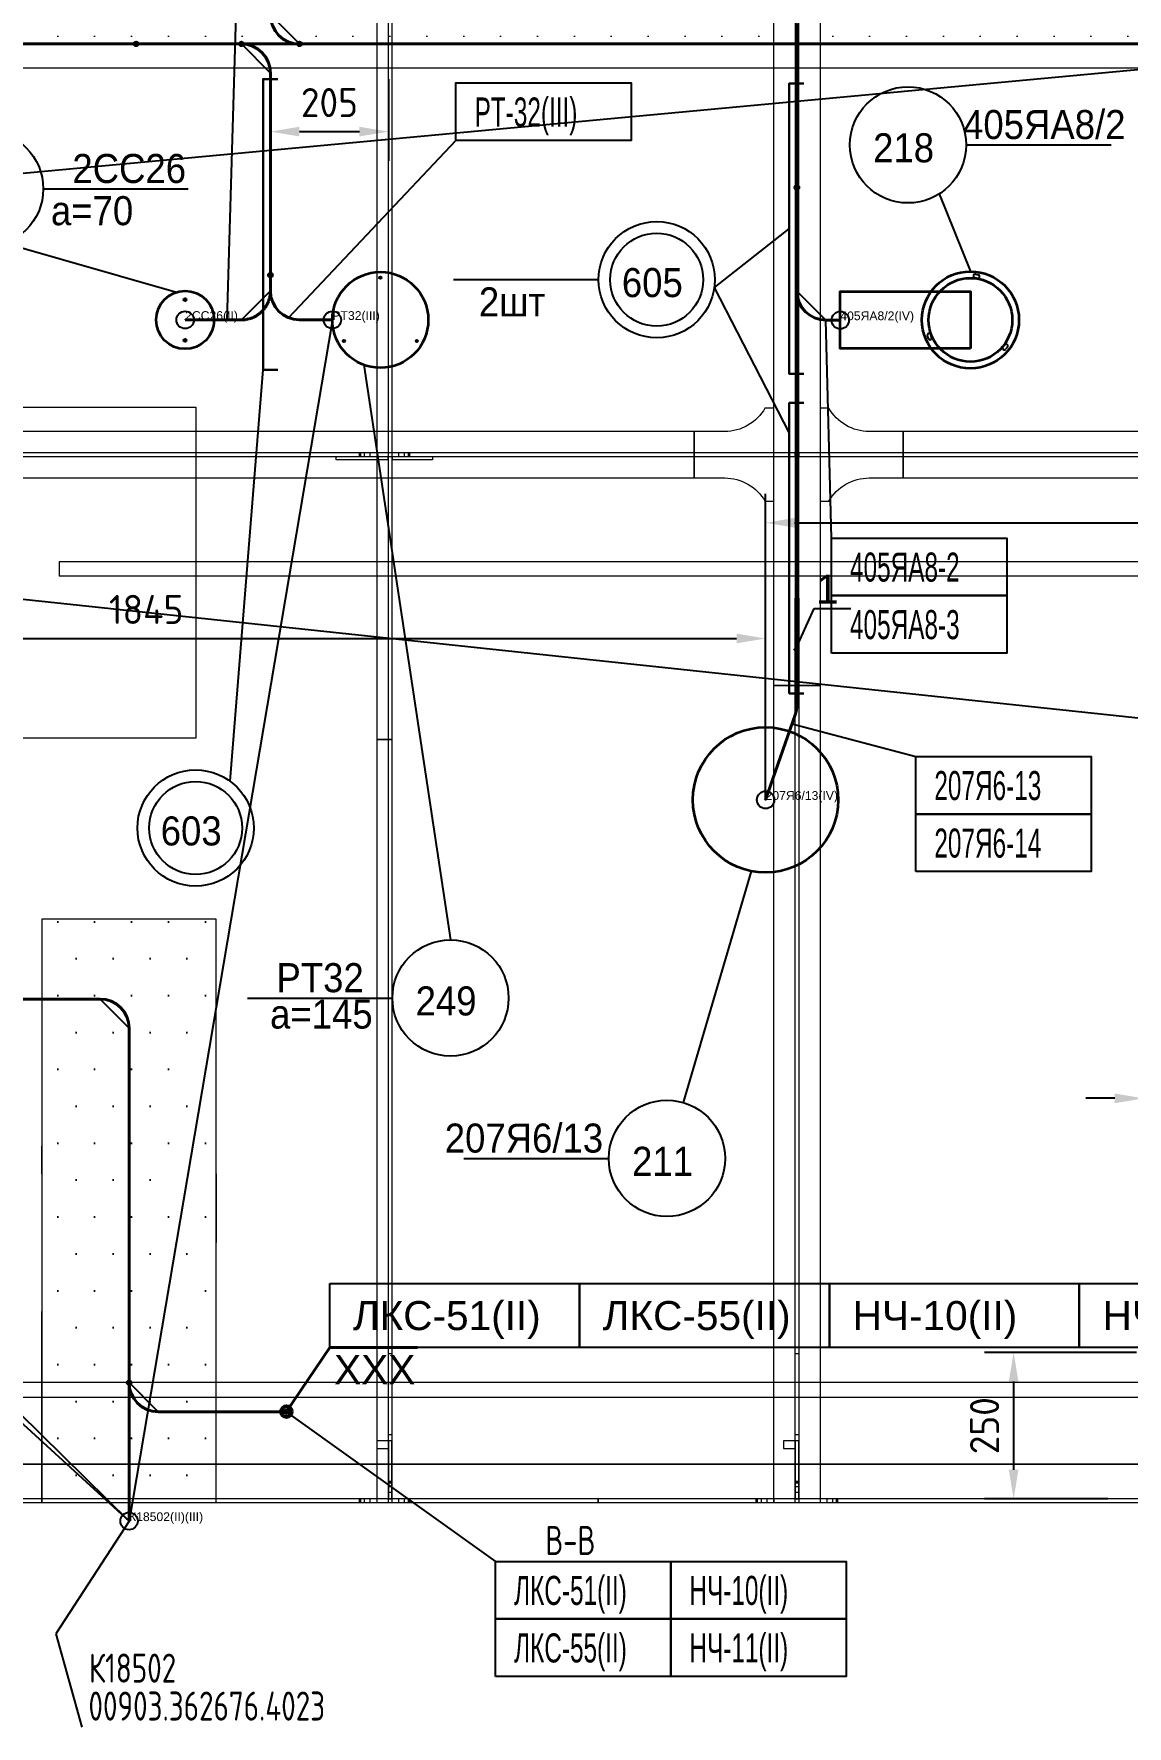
# Model space of a CAD drawing. Header units: millimetres. Extents: x -35117 to 70520, y -28859 to 27816.
# Drawn here: x -1692 to 189, y -14592 to -11680 of the extents above; entities that cross this region are included whole.
import ezdxf

# ---------------------------------------------------------------- set-up
doc = ezdxf.new("R2010")
doc.units = ezdxf.units.MM
doc.linetypes.add('HIDDEN1', pattern=[1, 0.5, -0.5])
for name, color, linetype in [('-1114', 7, 'Continuous'), ('-1513', 7, 'Continuous'), ('-1602', 7, 'Continuous'), ('1', 7, 'Continuous'), ('CABLE', 6, 'Continuous'), ('DIMENSION', 1, 'Continuous'), ('EQUIPMENT', 7, 'Continuous'), ('FORM', 7, 'Continuous'), ('Kabeli', 7, 'Continuous'), ('KabeliError', 7, 'Continuous'), ('Выноски', 7, 'Continuous'), ('ВыноскиНаПолеЧертежа', 7, 'Continuous'), ('Насыщение', 7, 'Continuous'), ('ПозицииОборудования', 7, 'Continuous'), ('ТРАССЫскрытые', 7, 'Continuous'), ('ЭСН', 255, 'Continuous')]:
    doc.layers.add(name, color=color, linetype=linetype)
for name, color, linetype, lineweight in [('Hull', 1, 'Continuous', 40), ('Other', 3, 'Continuous', 60), ('ТРАССЫ', 7, 'Continuous', 40)]:
    doc.layers.add(name, color=color, linetype=linetype, lineweight=lineweight)
doc.styles.add('SIMPLEX', font='simplex.shx', dxfattribs={"width": 0.9, "height": 50})
doc.styles.get("Standard").update_dxf_attribs({"font": 'arial.ttf'})
doc.styles.add('Standard1', font='simplex.shx', dxfattribs={"height": 2.5})
doc.dimstyles.new('М_20 -1', dxfattribs={"dimscale": 0, "dimtxt": 50, "dimasz": 50, "dimexe": 50, "dimexo": 0, "dimgap": 25, "dimtad": 1, "dimdec": 0, "dimrnd": 5, "dimdsep": 46, "dimtxsty": 'SIMPLEX', "dimcen": 50, "dimclrd": 1, "dimclre": 1, "dimclrt": 3, "dimadec": 0, "dimazin": 0, "dimtfac": 1, "dimtdec": 0, "dimtmove": 0, "dimatfit": 3, "dimfxl": 1, "dimtolj": 1, "dimtzin": 0, "dimarcsym": 0})

# ---------------------------------------------------------------- blocks, each defined once
blk = doc.blocks.new('*U130')
blk.add_circle((0, 0), 2)
blk = doc.blocks.new('*U131')
at = {"layer": 'EQUIPMENT', "color": 0, "linetype": 'ByBlock', "lineweight": -2}
blk.add_blockref('*U130', (-15933.6, 2146.1), dxfattribs=at)
for p, rotation in [((-15996.4, 2037.3), 120), ((-15870.8, 2037.3), 240)]:
    blk.add_blockref('*U130', p, dxfattribs=dict(at, rotation=rotation))
blk = doc.blocks.new('ГГ1_100')
at = {"layer": 'EQUIPMENT', "color": 2, "linetype": 'Continuous', "lineweight": 35}
blk.add_circle((0, 0), 82.5, dxfattribs=at)
blk.add_blockref('*U131', (15933.6, -2073.6), dxfattribs=at)
blk = doc.blocks.new('*U69')
at = {"layer": 'ЭСН', "lineweight": 30}
blk.add_lwpolyline([(500, -25), (500, 0), (0, 0), (0, -25)], dxfattribs=at)
blk = doc.blocks.new('*D70')
at = {"layer": 'Defpoints', "color": 0, "linetype": 'Continuous'}
for p in [(-1285, -11757.9), (-1081.9, -11757.9), (-1081.9, -11848.2)]:
    blk.add_point(p, dxfattribs=at)
at = {"layer": 'DIMENSION', "color": 1, "linetype": 'Continuous', "lineweight": -2}
for p, q in [((-1285, -11757.9), (-1285, -11898.2)), ((-1081.9, -11757.9), (-1081.9, -11898.2)), ((-1235, -11848.2), (-1131.9, -11848.2))]:
    blk.add_line(p, q, dxfattribs=at)
at = {"layer": 'DIMENSION', "color": 1, "linetype": 'Continuous'}
for points in [[(-1235, -11839.8), (-1235, -11856.5), (-1285, -11848.2)], [(-1131.9, -11839.8), (-1131.9, -11856.5), (-1081.9, -11848.2)]]:
    blk.add_solid(points, dxfattribs=at)
at = {"layer": 'DIMENSION', "color": 3, "linetype": 'Continuous', "insert": (-1183.5, -11798.2), "char_height": 50, "attachment_point": 5, "style": 'SIMPLEX'}
blk.add_mtext('\\A1;205', dxfattribs=at)
blk = doc.blocks.new('*D83')
at = {"layer": 'Defpoints', "color": 0, "linetype": 'Continuous'}
for p in [(217.9, -13496.6), (318.1, -13496.6), (318.1, -13511.9)]:
    blk.add_point(p, dxfattribs=at)
at = {"layer": 'DIMENSION', "color": 1, "linetype": 'Continuous', "lineweight": -2}
for p, q in [((167.9, -13511.9), (117.9, -13511.9)), ((217.9, -13496.6), (217.9, -13561.9)), ((217.9, -13511.9), (318.1, -13511.9)), ((318.1, -13496.6), (318.1, -13561.9)), ((368.1, -13511.9), (575.2, -13511.9))]:
    blk.add_line(p, q, dxfattribs=at)
at = {"layer": 'DIMENSION', "color": 1, "linetype": 'Continuous'}
for points in [[(167.9, -13503.6), (167.9, -13520.3), (217.9, -13511.9)], [(368.1, -13503.6), (368.1, -13520.3), (318.1, -13511.9)]]:
    blk.add_solid(points, dxfattribs=at)
at = {"layer": 'DIMENSION', "color": 3, "linetype": 'Continuous', "insert": (496.6, -13461.9), "char_height": 50, "attachment_point": 5, "style": 'SIMPLEX'}
blk.add_mtext('\\A1;100', dxfattribs=at)
blk = doc.blocks.new('*D84')
at = {"layer": 'Defpoints', "color": 0, "linetype": 'Continuous'}
for p in [(205.4, -13949.3), (-6.1, -14201.2), (156.3, -14201.2)]:
    blk.add_point(p, dxfattribs=at)
at = {"layer": 'DIMENSION', "color": 1, "linetype": 'Continuous', "lineweight": -2}
for p, q in [((205.4, -13949.3), (-56.1, -13949.3)), ((-6.1, -13999.3), (-6.1, -14151.2)), ((156.3, -14201.2), (-56.1, -14201.2))]:
    blk.add_line(p, q, dxfattribs=at)
at = {"layer": 'DIMENSION', "color": 1, "linetype": 'Continuous'}
for points in [[(-14.4, -13999.3), (2.2, -13999.3), (-6.1, -13949.3)], [(-14.4, -14151.2), (2.2, -14151.2), (-6.1, -14201.2)]]:
    blk.add_solid(points, dxfattribs=at)
at = {"layer": 'DIMENSION', "color": 3, "linetype": 'Continuous', "insert": (-56.1, -14075.3), "char_height": 50, "attachment_point": 5, "rotation": 90, "style": 'SIMPLEX'}
blk.add_mtext('\\A1;250', dxfattribs=at)
blk = doc.blocks.new('ИКМ')
at = {"layer": 'EQUIPMENT', "color": 2, "linetype": 'Continuous', "lineweight": 35}
for centre, radius in [((0, 0), 50), ((0, 35), 2), ((0, -35), 2)]:
    blk.add_circle(centre, radius, dxfattribs=at)
blk = doc.blocks.new('отв')
for points in [[(-2.5, 3), (2.5, 3)], [(-2.5, -3), (2.5, -3)]]:
    blk.add_lwpolyline(points)
for centre, start, end in [((-2.5, 0), 90, 270), ((2.5, 0), 270, 90)]:
    blk.add_arc(centre, 3, start, end)
blk = doc.blocks.new('*U123')
at = {"rotation": 49.29506845058693}
blk.add_blockref('отв', (0, 0), dxfattribs=at)
blk = doc.blocks.new('*U124')
at = {"layer": 'EQUIPMENT', "color": 0, "linetype": 'ByBlock', "lineweight": -2}
blk.add_blockref('*U123', (-333, -11996.7), dxfattribs=at)
for p, rotation in [((-202.7, -12014.8), 240), ((-283.5, -12118.7), 120)]:
    blk.add_blockref('*U123', p, dxfattribs=dict(at, rotation=rotation))
blk = doc.blocks.new('даунлайт')
at = {"layer": 'EQUIPMENT', "color": 2, "linetype": 'Continuous', "lineweight": 35}
blk.add_lwpolyline([(0, 49), (224, 49), (224, -49), (0, -49)], close=True, dxfattribs=at)
for radius in [83.5, 72]:
    blk.add_circle((0, 0), radius, dxfattribs=at)
blk.add_blockref('*U124', (273.1, 12043.4), dxfattribs=at)
blk = doc.blocks.new('*D139')
at = {"layer": 'Defpoints', "color": 0, "linetype": 'Continuous'}
for p in [(1409.1, -12521.4), (-432.9, -12998.2), (1409.1, -12998.2)]:
    blk.add_point(p, dxfattribs=at)
at = {"layer": 'DIMENSION', "color": 1, "linetype": 'Continuous', "lineweight": -2}
for p, q in [((-432.9, -12998.2), (-432.9, -12471.4)), ((1409.1, -12998.2), (1409.1, -12471.4)), ((-382.9, -12521.4), (1359.1, -12521.4))]:
    blk.add_line(p, q, dxfattribs=at)
at = {"layer": 'DIMENSION', "color": 1, "linetype": 'Continuous'}
for points in [[(-382.9, -12513.1), (-382.9, -12529.8), (-432.9, -12521.4)], [(1359.1, -12513.1), (1359.1, -12529.8), (1409.1, -12521.4)]]:
    blk.add_solid(points, dxfattribs=at)
at = {"layer": 'DIMENSION', "color": 3, "linetype": 'Continuous', "insert": (647.6, -12471.4), "char_height": 50, "attachment_point": 5, "style": 'SIMPLEX'}
blk.add_mtext('\\A1;1840', dxfattribs=at)
blk = doc.blocks.new('*D140')
at = {"layer": 'Defpoints', "color": 0, "linetype": 'Continuous'}
for p in [(-432.9, -12720.5), (-2275.9, -12998.2), (-432.9, -12998.2)]:
    blk.add_point(p, dxfattribs=at)
at = {"layer": 'DIMENSION', "color": 1, "linetype": 'Continuous', "lineweight": -2}
for p, q in [((-2275.9, -12998.2), (-2275.9, -12670.5)), ((-432.9, -12998.2), (-432.9, -12670.5)), ((-2225.9, -12720.5), (-482.9, -12720.5))]:
    blk.add_line(p, q, dxfattribs=at)
at = {"layer": 'DIMENSION', "color": 1, "linetype": 'Continuous'}
for points in [[(-2225.9, -12712.2), (-2225.9, -12728.9), (-2275.9, -12720.5)], [(-482.9, -12712.2), (-482.9, -12728.9), (-432.9, -12720.5)]]:
    blk.add_solid(points, dxfattribs=at)
at = {"layer": 'DIMENSION', "color": 3, "linetype": 'Continuous', "insert": (-1498.8, -12670.5), "char_height": 50, "attachment_point": 5, "style": 'SIMPLEX'}
blk.add_mtext('\\A1;1845', dxfattribs=at)
blk = doc.blocks.new('*U421')
for p, q in [((0, 0), (74.4, 110.2)), ((74.4, 110.2), (225.6, 110.2))]:
    blk.add_line(p, q)
blk.add_circle((0, 0), 10)
blk.add_circle((0, 0), 10)
for tag, p in [('НАЗВАНИЕ_ПЕРЕХОДА', (86.2, 116.4)), ('СПРАВКА_ПЕРЕХОДА', (82, 47.2))]:
    blk.add_attdef(tag, p, '', height=50)
at = {"flags": 1}
for tag, p in [('ДЛИНА_ПЕРЕХОДА', (104.7, -170.5)), ('СУФИКС', (95, -250.5)), ('ID_перех', (95, -319.4))]:
    blk.add_attdef(tag, p, '', height=50, dxfattribs=at)
blk = doc.blocks.new('*U438')
for p, q in [((0, 0), (32.5, 72.6)), ((32.5, 72.6), (95.6, 72.6)), ((-3.2, 3.2), (3.2, -3.2))]:
    blk.add_line(p, q)
for tag, p in [('НОМЕР_ВЫНОСКИ', (35.6, 80.9)), ('Справочная_информация', (50.6, 19.3))]:
    blk.add_attdef(tag, p, '', height=50)
at = {"flags": 1}
for tag, p in [('ID_Вын', (30.2, -70)), ('СУФИКС', (30.2, -136))]:
    blk.add_attdef(tag, p, '', height=50, dxfattribs=at)

msp = doc.modelspace()

# ---------------------------------------------------------------- hatches: boundary and pattern name
h = msp.add_hatch()
h.set_pattern_fill('DOTS', color=256, scale=40)
h.paths.add_polyline_path([(-1678.263, -14207.246), (-1378.263, -14207.246), (-1378.263, -13203.623), (-1678.263, -13203.623)])
at = {"layer": 'CABLE', "lineweight": 0}
h = msp.add_hatch(dxfattribs=at)
h.set_pattern_fill('DOTS', color=6, scale=40)
h.paths.add_polyline_path([(-1809.16, -11438.228), (-1809.16, -11738.228), (1190.84, -11738.228), (1190.84, -11438.228)])
edge = h.paths.add_edge_path()
edge.add_line((-2259.159, -11888.228), (-1959.16, -11888.228))
edge.add_arc((-1809.16, -11888.228), 150, 135.000086, 180.000063, ccw=False)
edge.add_arc((-1809.16, -11888.228), 150, 89.999937, 134.999914, ccw=False)
edge.add_line((-1809.16, -11738.228), (-1809.16, -11438.228))
edge.add_arc((-1809.16, -11888.227), 449.999, 90.000073, 135.000109)
edge.add_arc((-1809.161, -11888.228), 449.999, 134.999995, 180.000057)
h.paths.add_polyline_path([(-2259.159, -11888.228), (-2259.159, -14201.247), (-1959.16, -14201.247), (-1959.16, -11888.228)])

# ---------------------------------------------------------------- linework, layer by layer
at = {"layer": '-1114', "color": 4, "lineweight": 0}
msp.add_line((-381.934, -13951.247), (-375.933, -13951.247), dxfattribs=at)
at = {"layer": '-1513', "color": 34, "lineweight": 0}
for p, q in [((2359.32, -14141.247), (-3176.02, -14141.247)), ((-3176.02, -14141.247), (2359.32, -14141.247))]:
    msp.add_line(p, q, dxfattribs=at)
at = {"layer": '-1602', "color": 8, "lineweight": 0}
for p, q in [((-1678.263, -13203.623), (-1678.263, -13396.858)), ((-1678.263, -13203.623), (-1678.263, -13396.858)), ((-1678.263, -13396.858), (-1678.263, -13475.617)), ((-1678.263, -13396.858), (-1678.263, -13475.617)), ((-1678.263, -13475.617), (-1678.263, -13518.764)), ((-1378.263, -13518.764), (-1378.263, -13475.617)), ((-1678.263, -13518.764), (-1678.263, -13561.253)), ((-1378.263, -13561.253), (-1378.263, -13518.764)), ((-1678.263, -13561.253), (-1678.263, -13602.435)), ((-1378.263, -13602.435), (-1378.263, -13561.253)), ((-1678.263, -13641.683), (-1678.263, -13594.235)), ((-1678.263, -13602.435), (-1678.263, -13641.683)), ((-1378.263, -13641.683), (-1378.263, -13602.435)), ((-1678.263, -13712.422), (-1678.263, -13759.87)), ((-1378.263, -13759.87), (-1378.263, -13712.422)), ((-1678.263, -13759.87), (-1678.263, -13878.488)), ((-1378.263, -13878.488), (-1378.263, -13759.87)), ((-1678.263, -13878.488), (-1678.263, -14207.246)), ((-1678.263, -14207.246), (-1678.263, -13878.488))]:
    msp.add_line(p, q, dxfattribs=at)
msp.add_lwpolyline([(-1678.263, -13594.235), (-1678.263, -13712.422), (-1678.263, -13759.87)], dxfattribs=at)
at = {"layer": '1', "color": 3, "lineweight": 0}
msp.add_lwpolyline([(-1983.542, -12892.294), (-1983.542, -12322.295), (-1413.542, -12322.295), (-1413.542, -12892.294), (-1983.542, -12892.294)], dxfattribs=at)
at = {"layer": 'CABLE', "color": 6, "lineweight": 0}
msp.add_lwpolyline([(-1809.16, -11438.228), (-1809.16, -11738.228), (1190.84, -11738.228), (1190.84, -11438.228), (-1809.16, -11438.228)], dxfattribs=at)
at = {"layer": 'CABLE', "color": 2, "lineweight": 0}
msp.add_lwpolyline([(-1678.263, -14207.246), (-1378.263, -14207.246), (-1378.263, -13203.623), (-1678.263, -13203.623)], close=True, dxfattribs=at)
at = {"layer": 'CABLE', "color": 2, "linetype": 'Continuous', "lineweight": 50}
msp.add_circle((-1257.762, -14051.247), 8.849, dxfattribs=at)
at = {"layer": 'EQUIPMENT', "color": 2, "linetype": 'Continuous', "lineweight": 35}
msp.add_circle((-432.933, -12998.247), 125, dxfattribs=at)
at = {"layer": 'Hull', "color": 86, "linetype": 'Continuous', "lineweight": 20}
for p, q in [((-1131.934, -12401.247), (-1745.934, -12401.247)), ((-1131.934, -12407.247), (-1131.934, -12401.247)), ((-1131.934, -12401.247), (-1131.934, -12407.247)), ((-1129.65, -12401.247), (-1131.934, -12401.247)), ((-1129.65, -12407.247), (-1129.65, -12401.247)), ((-1123.146, -12401.247), (-1129.65, -12401.247)), ((-1123.146, -12407.247), (-1123.146, -12401.247)), ((-1113.414, -12401.247), (-1123.146, -12401.247)), ((-1113.414, -12407.247), (-1113.414, -12401.247)), ((-1101.934, -12401.247), (-1113.414, -12401.247)), ((-1101.934, -12401.247), (-1101.934, -12407.247)), ((-1075.933, -12401.247), (-1101.934, -12401.247)), ((-1075.933, -12401.247), (-1075.933, -12407.247)), ((-1064.453, -12401.247), (-1075.933, -12401.247)), ((-1064.453, -12401.247), (-1064.453, -12407.247)), ((-1054.721, -12401.247), (-1064.453, -12401.247)), ((-1054.721, -12401.247), (-1054.721, -12407.247)), ((-1048.217, -12401.247), (-1054.721, -12401.247)), ((-1048.217, -12401.247), (-1048.217, -12407.247)), ((-1045.934, -12401.247), (-1048.217, -12401.247)), ((-1045.934, -12401.247), (-1045.934, -12407.247)), ((-381.934, -12401.247), (-1045.934, -12401.247)), ((-1045.934, -12407.247), (-1045.934, -12401.247)), ((-381.934, -12407.247), (-381.934, -12401.247)), ((-375.933, -12401.247), (-375.933, -12407.247)), ((268.066, -12401.247), (-375.933, -12401.247)), ((-1745.934, -12407.247), (-1131.934, -12407.247)), ((-1131.934, -12407.247), (-1129.65, -12407.247)), ((-1129.65, -12407.247), (-1123.146, -12407.247)), ((-1123.146, -12407.247), (-1113.414, -12407.247)), ((-1113.414, -12407.247), (-1101.934, -12407.247)), ((-1101.934, -12407.247), (-1075.933, -12407.247)), ((-1075.933, -12407.247), (-1064.453, -12407.247)), ((-1064.453, -12407.247), (-1054.721, -12407.247)), ((-1054.721, -12407.247), (-1048.217, -12407.247)), ((-1048.217, -12407.247), (-1045.934, -12407.247)), ((-1045.934, -12407.247), (-381.934, -12407.247)), ((-375.933, -12407.247), (268.066, -12407.247)), ((-1081.934, -13951.247), (-1075.933, -13951.247)), ((-1081.934, -14091.247), (-1081.934, -13951.247)), ((-1075.933, -13951.247), (-1075.933, -14091.247)), ((-381.934, -14091.247), (-381.934, -13951.247)), ((-375.933, -13951.247), (-375.933, -14091.247)), ((-1075.933, -14091.247), (-1081.934, -14091.247)), ((-1081.934, -14101.247), (-1081.934, -14091.247)), ((-1075.933, -14091.247), (-1075.933, -14101.247)), ((-375.933, -14091.247), (-381.934, -14091.247)), ((-381.934, -14101.247), (-381.934, -14091.247)), ((-375.933, -14091.247), (-375.933, -14101.247)), ((-1075.933, -14101.247), (-1081.934, -14101.247)), ((-1081.934, -14101.247), (-1081.934, -14171.247)), ((-1075.933, -14101.247), (-1081.934, -14101.247)), ((-1075.933, -14171.247), (-1075.933, -14101.247)), ((-375.933, -14101.247), (-381.934, -14101.247)), ((-381.934, -14101.247), (-381.934, -14171.247)), ((-375.933, -14101.247), (-381.934, -14101.247)), ((-375.933, -14171.247), (-375.933, -14101.247)), ((-1081.934, -14171.247), (-1075.933, -14171.247)), ((-1075.933, -14171.247), (-1081.934, -14171.247)), ((-1081.934, -14171.247), (-1081.934, -14173.531)), ((-1081.934, -14173.531), (-1075.933, -14173.531)), ((-1081.934, -14173.531), (-1081.934, -14180.033)), ((-1081.934, -14180.033), (-1075.933, -14180.033)), ((-1081.934, -14180.033), (-1081.934, -14189.766)), ((-1075.933, -14173.531), (-1075.933, -14171.247)), ((-1075.933, -14180.033), (-1075.933, -14173.531)), ((-1075.933, -14189.766), (-1075.933, -14180.033)), ((-381.934, -14171.247), (-375.933, -14171.247)), ((-375.933, -14171.247), (-381.934, -14171.247)), ((-381.934, -14171.247), (-381.934, -14173.531)), ((-381.934, -14173.531), (-375.933, -14173.531)), ((-381.934, -14173.531), (-381.934, -14180.033)), ((-381.934, -14180.033), (-375.933, -14180.033)), ((-381.934, -14180.033), (-381.934, -14189.766)), ((-375.933, -14173.531), (-375.933, -14171.247)), ((-375.933, -14180.033), (-375.933, -14173.531)), ((-375.933, -14189.766), (-375.933, -14180.033)), ((-3180.934, -14207.247), (2419.066, -14207.247)), ((-1131.934, -14201.247), (-1745.934, -14201.247)), ((-1745.934, -14207.247), (-1131.934, -14207.247)), ((-1131.934, -14207.247), (-1131.934, -14201.247)), ((-1131.934, -14201.247), (-1131.934, -14207.247)), ((-1129.65, -14201.247), (-1131.934, -14201.247)), ((-1129.65, -14207.247), (-1129.65, -14201.247)), ((-1123.146, -14201.247), (-1129.65, -14201.247)), ((-1123.146, -14207.247), (-1123.146, -14201.247)), ((-1113.414, -14201.247), (-1123.146, -14201.247)), ((-1113.414, -14207.247), (-1113.414, -14201.247)), ((-1101.934, -14201.247), (-1113.414, -14201.247)), ((-1101.934, -14201.247), (-1101.934, -14207.247)), ((-1075.933, -14201.247), (-1101.934, -14201.247)), ((-1081.934, -14189.766), (-1075.933, -14189.766)), ((-1081.934, -14189.766), (-1081.934, -14201.247)), ((-1081.934, -14201.247), (-1075.933, -14201.247)), ((-1075.933, -14201.247), (-1075.933, -14189.766)), ((-1075.933, -14201.247), (-1075.933, -14207.247)), ((-1064.453, -14201.247), (-1075.933, -14201.247)), ((-1064.453, -14201.247), (-1064.453, -14207.247)), ((-1054.721, -14201.247), (-1064.453, -14201.247)), ((-1054.721, -14201.247), (-1054.721, -14207.247)), ((-1048.217, -14201.247), (-1054.721, -14201.247)), ((-1048.217, -14201.247), (-1048.217, -14207.247)), ((-1045.934, -14201.247), (-1048.217, -14201.247)), ((-1045.934, -14201.247), (-1045.934, -14207.247)), ((-720.934, -14201.247), (-1045.934, -14201.247)), ((-1045.934, -14207.247), (-1045.934, -14201.247)), ((-1045.934, -14207.247), (-720.934, -14207.247)), ((-720.934, -14201.247), (-720.934, -14207.247)), ((-448.934, -14201.247), (-720.934, -14201.247)), ((-720.934, -14207.247), (-720.934, -14201.247)), ((-720.934, -14207.247), (-448.934, -14207.247)), ((-448.934, -14207.247), (-448.934, -14201.247)), ((-448.934, -14201.247), (-448.934, -14207.247)), ((-446.65, -14201.247), (-448.934, -14201.247)), ((-446.65, -14207.247), (-446.65, -14201.247)), ((-440.146, -14201.247), (-446.65, -14201.247)), ((-440.146, -14207.247), (-440.146, -14201.247)), ((-430.414, -14201.247), (-440.146, -14201.247)), ((-430.414, -14207.247), (-430.414, -14201.247)), ((-418.933, -14201.247), (-430.414, -14201.247)), ((-418.933, -14201.247), (-418.933, -14207.247)), ((-338.934, -14201.247), (-418.933, -14201.247)), ((-381.934, -14189.766), (-375.933, -14189.766)), ((-381.934, -14189.766), (-381.934, -14201.247)), ((-381.934, -14201.247), (-375.933, -14201.247)), ((-375.933, -14201.247), (-375.933, -14189.766)), ((-338.934, -14201.247), (-338.934, -14207.247)), ((-327.453, -14201.247), (-338.934, -14201.247)), ((-327.453, -14201.247), (-327.453, -14207.247)), ((-317.72, -14201.247), (-327.453, -14201.247)), ((-317.72, -14201.247), (-317.72, -14207.247)), ((-311.217, -14201.247), (-317.72, -14201.247)), ((-311.217, -14201.247), (-311.217, -14207.247)), ((-308.934, -14201.247), (-311.217, -14201.247)), ((-308.934, -14201.247), (-308.934, -14207.247)), ((268.066, -14201.247), (-308.934, -14201.247)), ((-308.934, -14207.247), (-308.934, -14201.247)), ((-308.934, -14207.247), (268.066, -14207.247))]:
    msp.add_line(p, q, dxfattribs=at)
for points in [[(-1081.934, -12894.247), (-1081.934, -10015.397), (-1101.934, -10039.232), (-1101.934, -12894.247), (-1081.934, -12894.247)], [(-1075.933, -10008.247), (-1075.933, -12894.247), (-1081.934, -12894.247), (-1081.934, -10008.247), (-1075.933, -10008.247)], [(-381.934, -10008.247), (-381.934, -12651.247), (-375.933, -12651.247), (-375.933, -10008.247), (-381.934, -10008.247)], [(-418.933, -10058.247), (-393.933, -10033.247), (-363.934, -10033.247), (-338.934, -10058.247), (-338.934, -12801.247), (-418.933, -12801.247), (-418.933, -10058.247)], [(318.066, -11267.733), (288.426, -11267.732), (2359.246, -11267.748), (2359.121, -14141.216), (-3116.269, -14141.265), (-3116.269, -10157.28), (318.066, -10157.33), (318.066, -10507.331), (-475.325, -10507.348), (-475.325, -10851.537), (318.066, -10851.475), (318.066, -11267.733)], [(-1075.933, -12251.247), (-1075.933, -12401.247), (-1081.934, -12401.247), (-1081.934, -12251.247), (-1075.933, -12251.247)], [(-2295.934, -12364.247), (-2295.934, -12444.247), (-555.934, -12444.247), (-555.934, -12364.247), (-2295.934, -12364.247)], [(-195.934, -12364.247), (-195.934, -12444.247), (1544.066, -12444.247), (1544.066, -12364.247), (-195.934, -12364.247)], [(-1171.933, -12407.247), (-1082.933, -12407.247), (-1082.933, -12413.247), (-1171.933, -12413.247), (-1171.933, -12407.247)], [(-1074.934, -12407.247), (-1005.934, -12407.247), (-1005.934, -12413.247), (-1074.934, -12413.247), (-1074.934, -12407.247)], [(-381.934, -14207.246), (-381.934, -12651.247), (-375.933, -12651.247), (-375.933, -14207.246)], [(-418.933, -12801.247), (-338.934, -12801.247), (-338.934, -14207.246)], [(-418.933, -14207.246), (-418.933, -12801.247)], [(-1081.934, -14207.246), (-1081.934, -12894.247), (-1101.934, -12894.247), (-1101.934, -14207.246)], [(-1081.934, -14207.246), (-1081.934, -12894.247), (-1075.933, -12894.247)], [(-1075.933, -12894.247), (-1075.933, -14207.246)], [(-1081.934, -14101.247), (-1101.934, -14101.247), (-1101.934, -14114.639), (-1081.934, -14114.639), (-1081.934, -14101.247)], [(-381.934, -14101.247), (-401.934, -14101.247), (-401.934, -14114.639), (-381.934, -14114.639), (-381.934, -14101.247)], [(2359.32, -14201.248), (-3176.02, -14201.247), (-3176.02, -14141.247)]]:
    msp.add_lwpolyline(points, dxfattribs=at)
for points in [[(-555.934, -12364.247), (-555.934, -12444.247), (-503.216, -12444.247, -0.13165218), (-463.216, -12454.965, -0.13165092), (-433.934, -12484.247), (-418.933, -12484.247), (-418.933, -12324.247), (-433.934, -12324.247, -0.13165264), (-463.216, -12353.529, -0.13165218), (-503.216, -12364.247), (-555.934, -12364.247)], [(-254.651, -12364.247, -0.13165218), (-294.651, -12353.529, -0.13165264), (-323.934, -12324.247), (-338.934, -12324.247), (-338.934, -12484.247), (-323.934, -12484.247, -0.13165092), (-294.651, -12454.965, -0.13165218), (-254.651, -12444.247), (-195.934, -12444.247), (-195.934, -12364.247), (-254.651, -12364.247)]]:
    msp.add_lwpolyline(points, format="xyb", dxfattribs=at)
at = {"layer": 'Kabeli', "color": 5}
for points in [[(-1284.697, -10208.955), (-1285.032, -10209.145), (-1285.032, -11647.325), (-1235.032, -11697.325), (503.318, -11697.325), (503.318, -11697.325), (755.511, -11697.325), (1588.105, -11697.325), (1638.105, -11647.325), (1638.105, -11311.92), (1638.439, -11311.73)], [(-1284.697, -10208.955), (-1285.032, -10209.145), (-1285.032, -11647.325), (-1235.032, -11697.325), (503.318, -11697.325), (503.318, -11697.325), (755.511, -11697.325), (1588.105, -11697.325), (1638.105, -11647.325), (1638.105, -11311.92), (1638.439, -11311.73)], [(1638.439, -11311.73), (1638.105, -11311.92), (1638.105, -11647.325), (1588.105, -11697.325), (755.511, -11697.325), (503.318, -11697.325), (503.318, -11697.325), (-1235.032, -11697.325), (-1235.032, -11697.325), (-1335.032, -11697.325), (-1515.958, -11697.325), (-1515.958, -11697.325), (-1803.55, -11697.325), (-2003.55, -11897.325), (-2003.55, -12158.301), (-2003.55, -13290.999), (-1953.55, -13340.999), (-1578.263, -13340.999), (-1528.263, -13390.999), (-1528.263, -14001.247), (-1528.263, -14239.448), (-1528.263, -14239.448)], [(1638.439, -11311.73), (1638.105, -11311.92), (1638.105, -11647.325), (1588.105, -11697.325), (755.511, -11697.325), (503.318, -11697.325), (503.318, -11697.325), (-1235.032, -11697.325), (-1235.032, -11697.325), (-1335.032, -11697.325), (-1515.958, -11697.325), (-1515.958, -11697.325), (-1803.55, -11697.325), (-2003.55, -11897.325), (-2003.55, -12158.301), (-2003.55, -13290.999), (-1953.55, -13340.999), (-1578.263, -13340.999), (-1528.263, -13390.999), (-1528.263, -14001.247), (-1528.263, -14239.448), (-1528.263, -14239.448)], [(2269.961, -13360.496), (855.511, -13360.496), (805.511, -13310.496), (805.511, -11747.325), (755.511, -11697.325), (755.511, -11697.325), (755.511, -11697.325), (503.318, -11697.325), (503.318, -11697.325), (-1235.032, -11697.325), (-1235.032, -11697.325), (-1335.032, -11697.325), (-1515.958, -11697.325), (-1515.958, -11697.325), (-1803.55, -11697.325), (-2003.55, -11897.325), (-2003.55, -12158.301), (-2003.55, -13290.999), (-1953.55, -13340.999), (-1578.263, -13340.999), (-1528.263, -13390.999), (-1528.263, -14001.247), (-1528.263, -14239.448), (-1528.263, -14239.448)], [(-1431.753, -12172.225), (-1431.753, -12172.225), (-1335.032, -12172.225), (-1285.032, -12122.225), (-1285.032, -12095.143), (-1285.032, -12095.143), (-1285.032, -11747.325), (-1335.032, -11697.325), (-1335.032, -11697.325), (-1335.032, -11697.325), (-1515.958, -11697.325), (-1515.958, -11697.325), (-1803.55, -11697.325), (-2003.55, -11897.325), (-2003.55, -12158.301), (-2003.55, -13290.999), (-1953.55, -13340.999), (-1578.263, -13340.999), (-1528.263, -13390.999), (-1528.263, -14001.247), (-1528.263, -14239.448), (-1528.263, -14239.448)], [(-1257.428, -14051.057), (-1257.762, -14051.247), (-1478.263, -14051.247), (-1528.263, -14001.247), (-1528.263, -14001.247), (-1528.263, -14001.247), (-1528.263, -13390.999), (-1578.263, -13340.999), (-1953.55, -13340.999), (-2003.55, -13290.999), (-2003.55, -12158.301), (-2003.55, -11897.325), (-1803.55, -11697.325), (-1515.958, -11697.325), (-1515.958, -11697.325), (-1335.032, -11697.325), (-1235.032, -11697.325), (-1235.032, -11697.325), (503.318, -11697.325), (503.318, -11697.325), (755.511, -11697.325), (1588.105, -11697.325)], [(-1257.428, -14051.057), (-1257.762, -14051.247), (-1478.263, -14051.247), (-1528.263, -14001.247), (-1528.263, -14001.247), (-1528.263, -14001.247), (-1528.263, -13390.999), (-1578.263, -13340.999), (-1953.55, -13340.999), (-2003.55, -13290.999), (-2003.55, -12158.301), (-2003.55, -11897.325), (-1803.55, -11697.325), (-1515.958, -11697.325), (-1515.958, -11697.325), (-1335.032, -11697.325), (-1235.032, -11697.325), (-1235.032, -11697.325), (503.318, -11697.325), (503.318, -11697.325), (755.511, -11697.325), (1588.105, -11697.325)], [(-1865.362, -12614.94), (-1865.362, -12614.94), (-1953.55, -12614.94), (-2003.55, -12564.94), (-2003.55, -12158.301), (-2003.55, -12158.301), (-2003.55, -11897.325), (-1803.55, -11697.325), (-1515.958, -11697.325), (-1515.958, -11697.325), (-1335.032, -11697.325), (-1235.032, -11697.325), (-1235.032, -11697.325), (503.318, -11697.325), (503.318, -11697.325), (755.511, -11697.325), (755.511, -11697.325), (755.511, -11697.325), (805.511, -11747.325), (805.511, -13310.496), (855.511, -13360.496), (2269.961, -13360.496)], [(-1431.753, -12172.225), (-1431.753, -12172.225), (-1335.032, -12172.225), (-1285.032, -12122.225), (-1285.032, -12095.143), (-1285.032, -12095.143), (-1285.032, -11747.325), (-1335.032, -11697.325), (-1335.032, -11697.325), (-1335.032, -11697.325), (-1235.032, -11697.325), (-1235.032, -11697.325), (503.318, -11697.325), (503.318, -11697.325), (755.511, -11697.325), (755.511, -11697.325), (755.511, -11697.325), (805.511, -11747.325), (805.511, -13310.496), (855.511, -13360.496), (2269.961, -13360.496), (2319.961, -13410.496), (2319.961, -13451.247), (2320.295, -13451.057)], [(-1257.428, -14051.057), (-1257.762, -14051.247), (-1478.263, -14051.247), (-1528.263, -14001.247), (-1528.263, -14001.247), (-1528.263, -14001.247), (-1528.263, -14239.448), (-1528.263, -14239.448)], [(-1257.428, -14051.057), (-1257.762, -14051.247), (-1478.263, -14051.247), (-1528.263, -14001.247), (-1528.263, -14001.247), (-1528.263, -14001.247), (-1528.263, -14239.448), (-1528.263, -14239.448)]]:
    msp.add_lwpolyline(points, dxfattribs=at)
at = {"layer": 'Kabeli', "color": 231}
for points in [[(-432.933, -12998.247), (-432.933, -12998.247), (-381.81, -12851.728), (-379.019, -12835.256), (-379.019, -11944.323), (-379.019, -11944.323), (-379.019, -11662.486), (-379.019, -11662.486), (-379.019, -11563.935), (-429.019, -11513.935), (-429.019, -11513.935), (-429.019, -11513.935), (-329.152, -11513.935), (-329.152, -11513.935), (-329.152, -11513.935), (-379.152, -11463.935), (-379.152, -11086.487), (-429.152, -11036.487), (-473.551, -11036.487), (-473.551, -11036.487)], [(-304.407, -12172.688), (-304.407, -12172.688), (-329.019, -12172.688), (-379.019, -12122.688), (-379.019, -11944.323), (-379.019, -11662.486), (-379.019, -11662.486), (-379.019, -11563.935), (-429.019, -11513.935), (-429.019, -11513.935), (-429.019, -11513.935), (-1732.196, -11513.935), (-1796.644, -11513.935), (-2196.644, -11913.935), (-2196.644, -12232.065), (-2196.644, -12232.065), (-2196.644, -12712.41), (-2196.644, -14162.096), (-2196.644, -14239.448), (-2196.644, -14239.448)], [(-304.407, -12172.688), (-304.407, -12172.688), (-329.019, -12172.688), (-379.019, -12122.688), (-379.019, -11944.323), (-379.019, -11662.486), (-379.019, -11662.486), (-379.019, -11563.935), (-429.019, -11513.935), (-429.019, -11513.935), (-429.019, -11513.935), (-1732.196, -11513.935), (-1796.644, -11513.935), (-2196.644, -11913.935), (-2196.644, -12232.065), (-2196.644, -12232.065), (-2196.644, -12712.41), (-2196.644, -14162.096), (-2196.644, -14239.448), (-2196.644, -14239.448)], [(-379.019, -11662.486), (-379.019, -11944.323), (-379.019, -11944.323), (-379.019, -12835.256), (-381.81, -12851.728), (-432.933, -12998.247), (-432.933, -12998.247)]]:
    msp.add_lwpolyline(points, dxfattribs=at)
at = {"layer": 'Kabeli', "color": 2}
for centre in [(-1515.958, -11697.325), (-1515.958, -11697.325), (-1335.032, -11697.325), (-1235.032, -11697.325), (-1285.032, -12095.143), (-1528.263, -14001.247), (-1257.762, -14051.247), (-1257.762, -14051.247)]:
    msp.add_circle(centre, 4, dxfattribs=at)
at = {"layer": 'Kabeli', "color": 6}
msp.add_circle((-379.019, -11944.323), 4, dxfattribs=at)
at = {"layer": 'KabeliError', "color": 5}
for points in [[(-9021.821, -6858.229), (-1528.263, -14239.448)], [(-9517.265, -6929.53), (-1528.263, -14239.448)], [(-9517.265, -6929.53), (-1528.263, -14239.448)]]:
    msp.add_lwpolyline(points, dxfattribs=at)
at = {"layer": 'KabeliError', "color": 231}
for points in [[(-5386.639, -12261.815), (2643.004, -11513.935)], [(-5386.639, -12261.815), (1534.066, -12998.247)]]:
    msp.add_lwpolyline(points, dxfattribs=at)
at = {"layer": 'KabeliError', "color": 3}
msp.add_lwpolyline([(-1178.343, -12172.225), (-1528.263, -14239.448)], dxfattribs=at)
at = {"layer": 'Other', "color": 251, "linetype": 'Continuous', "lineweight": 20}
for p, q in [((-1648.49, -12588.403), (-1648.49, -12613.403)), ((2484.207, -12588.403), (-1648.49, -12588.403)), ((2484.207, -12613.403), (-1648.49, -12613.403))]:
    msp.add_line(p, q, dxfattribs=at)
at = {"layer": 'Other', "color": 5, "linetype": 'Continuous', "lineweight": 18}
for p, q in [((2217.803, -14001.237), (-2975.948, -14001.238)), ((-2975.948, -14026.238), (2217.803, -14026.237))]:
    msp.add_line(p, q, dxfattribs=at)
at = {"layer": 'Выноски', "color": 1}
for points in [[(-965.663, -11863.448), (-965.663, -11764.448), (-664.026, -11764.448), (-664.026, -11863.448), (-965.663, -11863.448)], [(-965.663, -11863.448), (-1253.741, -12168.592)], [(-319.664, -12646.622), (-319.664, -12547.622), (-18.027, -12547.622), (-18.027, -12646.622), (-319.664, -12646.622)], [(-319.664, -12745.622), (-319.664, -12646.622), (-18.027, -12646.622), (-18.027, -12745.622), (-319.664, -12745.622)], [(-387.26, -12867.348), (-174.507, -12923.636)], [(-174.507, -13022.636), (-174.507, -12923.636), (127.131, -12923.636), (127.131, -13022.636), (-174.507, -13022.636)], [(-174.507, -13121.636), (-174.507, -13022.636), (127.131, -13022.636), (127.131, -13121.636), (-174.507, -13121.636)], [(-1257.762, -14051.247), (-897.603, -14308.768)], [(-1528.263, -14239.448), (-1654.293, -14433.642)], [(-897.603, -14407.768), (-897.603, -14308.768), (-595.966, -14308.768), (-595.966, -14407.768), (-897.603, -14407.768)], [(-595.966, -14407.768), (-595.966, -14308.768), (-294.329, -14308.768), (-294.329, -14407.768), (-595.966, -14407.768)], [(-897.603, -14506.768), (-897.603, -14407.768), (-595.966, -14407.768), (-595.966, -14506.768), (-897.603, -14506.768)], [(-595.966, -14506.768), (-595.966, -14407.768), (-294.329, -14407.768), (-294.329, -14506.768), (-595.966, -14506.768)], [(-1654.293, -14433.642), (-1609.352, -14594.035)]]:
    msp.add_lwpolyline(points, dxfattribs=at)
at = {"layer": 'ВыноскиНаПолеЧертежа', "color": 0}
for points in [[(-1183.05, -13830.811), (-753.05, -13830.811), (-753.05, -13940.811), (-1183.05, -13940.811)], [(-753.05, -13830.811), (-323.05, -13830.811), (-323.05, -13940.811), (-753.05, -13940.811)], [(-323.05, -13830.811), (106.95, -13830.811), (106.95, -13940.811), (-323.05, -13940.811)], [(106.95, -13830.811), (536.95, -13830.811), (536.95, -13940.811), (106.95, -13940.811)]]:
    msp.add_lwpolyline(points, close=True, dxfattribs=at)
at = {"layer": 'Насыщение', "color": 1}
for points in [[(-392.189, -12015.152), (-521.147, -12116.4), (-392.189, -12367.009)], [(-1354.336, -12966.271), (-1297.532, -12257.874)]]:
    msp.add_lwpolyline(points, dxfattribs=at)
for centre, radius in [((-620.242, -12102.976), 100), ((-620.242, -12102.976), 80), ((-1413.78, -13046.685), 100), ((-1413.78, -13046.685), 80)]:
    msp.add_circle(centre, radius, dxfattribs=at)
at = {"layer": 'ПозицииОборудования', "color": 1}
for p, q in [((-87.88, -11871.002), (161.7, -11871.002)), ((-1675.933, -11946.611), (-1426.353, -11946.611)), ((-720.242, -12102.976), (-969.822, -12102.976)), ((-1324.717, -13339.249), (-1075.136, -13339.249)), ((-952.294, -13615.302), (-702.714, -13615.302))]:
    msp.add_line(p, q, dxfattribs=at)
for points in [[(-1335.523, -11335.65), (-1359.91, -12172.225)], [(-134.056, -11955.28), (-80.407, -12088.795)], [(-1740.979, -12040.303), (-1446.423, -12124.425)], [(-319.664, -12547.622), (-329.019, -12172.688)], [(-1124.541, -12249.573), (-975.136, -13239.249)], [(-457.975, -13120.713), (-574.627, -13519.328)]]:
    msp.add_lwpolyline(points, dxfattribs=at)
for centre in [(-187.88, -11871.002), (-1775.933, -11946.611), (-975.136, -13339.249), (-602.714, -13615.302)]:
    msp.add_circle(centre, 100, dxfattribs=at)
at = {"layer": 'ТРАССЫ', "color": 2, "lineweight": 0}
msp.add_line((-1378.263, -13641.683), (-1378.263, -13759.87), dxfattribs=at)
at = {"layer": 'ТРАССЫ', "color": 2, "ltscale": 200}
for points in [[(-1285.032, -10209.145), (-1285.032, -11647.325, 0.41421356), (-1235.032, -11697.325), (503.318, -11697.325)], [(-1528.263, -14239.448), (-1528.263, -13390.999, 0.41421356), (-1578.263, -13340.999), (-1953.55, -13340.999, -0.41421356), (-2003.55, -13290.999), (-2003.55, -11897.325, -0.41421356), (-1803.55, -11697.325), (-1515.958, -11697.325)], [(-1335.032, -11697.325), (-1335.032, -11697.325, -0.41421356), (-1285.032, -11747.325), (-1285.032, -12122.225, 0.41421356), (-1235.032, -12172.225), (-1178.343, -12172.225)], [(-1528.263, -14001.247), (-1528.263, -14001.247, 0.41421356), (-1478.263, -14051.247), (-1257.762, -14051.247)]]:
    msp.add_lwpolyline(points, format="xyb", dxfattribs=at)
at = {"layer": 'ТРАССЫ', "color": 6}
for points in [[(-379.019, -11662.486), (-379.019, -12122.688, 0.41421356), (-329.019, -12172.688), (-304.407, -12172.688)], [(-379.019, -11944.323), (-379.019, -12835.256, -0.08412617), (-381.81, -12851.728), (-432.933, -12998.247)]]:
    msp.add_lwpolyline(points, format="xyb", dxfattribs=at)
at = {"layer": 'ТРАССЫ', "color": 2, "ltscale": 200}
msp.add_lwpolyline([(-1235.032, -11697.325), (-1515.958, -11697.325)], dxfattribs=at)
at = {"layer": 'ТРАССЫ', "color": 2, "linetype": 'HIDDEN1', "ltscale": 200}
msp.add_lwpolyline([(-1431.753, -12172.225), (-1335.032, -12172.225, 0.41421356), (-1285.032, -12122.225), (-1285.032, -12095.143)], format="xyb", dxfattribs=at)
at = {"layer": 'ТРАССЫскрытые', "color": 2}
msp.add_circle((-1431.753, -12172.225), 15, dxfattribs=at)
at = {"layer": 'ТРАССЫскрытые', "color": 110}
msp.add_circle((-1178.343, -12172.225), 15, dxfattribs=at)
at = {"layer": 'ТРАССЫскрытые', "color": 6}
for centre in [(-304.407, -12172.688), (-432.933, -12998.247)]:
    msp.add_circle(centre, 15, dxfattribs=at)
at = {"layer": 'ТРАССЫскрытые', "color": 52}
msp.add_circle((-1528.263, -14239.448), 15, dxfattribs=at)

# ---------------------------------------------------------------- block references
for name, p in [('ГГ1_100', (-1095.843, -12172.225)), ('ИКМ', (-1431.753, -12172.225))]:
    msp.add_blockref(name, p)
at = {"rotation": 180}
msp.add_blockref('даунлайт', (-80.407, -12172.295), dxfattribs=at)
at = {"layer": 'Выноски'}
ref = msp.add_blockref('*U438', (-381.861, -12741.357), dxfattribs=at)
ref.add_attrib('НОМЕР_ВЫНОСКИ', '1', (-346.286, -12660.503), dxfattribs={"layer": '0', "height": 50})
at = {"layer": 'ТРАССЫ'}
ref = msp.add_blockref('*U421', (-1257.428, -14051.057), dxfattribs=at)
ref.add_attrib('СПРАВКА_ПЕРЕХОДА', 'ХХХ', (-1175.396, -14003.841), dxfattribs={"layer": '0', "height": 50})
at = {"layer": 'ЭСН', "rotation": 90}
for p in [(-1297.532, -12257.874), (-392.189, -12265.152), (-392.189, -12815.152)]:
    msp.add_blockref('*U69', p, dxfattribs=at)

# ---------------------------------------------------------------- texts
at = {"layer": 'FORM', "color": 3, "style": 'Standard1', "width": 0.7}
for s, p in [('В-В', (-811.902, -14297.824)), ('К18502', (-1597.331, -14517.519)), ('00903.362676.4023', (-1598.118, -14582.865))]:
    msp.add_text(s, height=50, dxfattribs=at).set_placement(p)
at = {"layer": 'Выноски', "color": 3, "width": 0.6}
for s, p in [('РТ-32(III)', (-933.663, -11839.448)), ('405ЯА8-2', (-287.664, -12622.622)), ('405ЯА8-3', (-287.664, -12721.622)), ('207Я6-13', (-142.507, -12998.636)), ('207Я6-14', (-142.507, -13097.636)), ('ЛКС-51(II)', (-865.603, -14383.768)), ('НЧ-10(II)', (-563.966, -14383.768)), ('ЛКС-55(II)', (-865.603, -14482.768)), ('НЧ-11(II)', (-563.966, -14482.768))]:
    msp.add_text(s, height=50, dxfattribs=at).set_placement(p)
at = {"layer": 'ВыноскиНаПолеЧертежа', "color": 0}
for s, p in [('ЛКС-51(II)', (-1143.05, -13910.811)), ('ЛКС-55(II)', (-713.05, -13910.811)), ('НЧ-10(II)', (-283.05, -13910.811)), ('НЧ-11(II)', (146.95, -13910.811))]:
    msp.add_text(s, height=50, dxfattribs=at).set_placement(p)
at = {"layer": 'Насыщение', "color": 3, "width": 0.9}
for s, p in [('605', (-680.242, -12132.976)), ('603', (-1473.78, -13076.685))]:
    msp.add_text(s, height=50, dxfattribs=at).set_placement(p)
at = {"layer": 'ПозицииОборудования', "color": 3, "width": 0.9}
for s, p in [('405ЯА8/2', (-93.107, -11861.002)), ('218', (-247.88, -11901.002)), ('2СС26', (-1625.834, -11936.611)), ('а=70', (-1662.695, -12009.21)), ('2шт', (-926.252, -12166.18)), ('РТ32', (-1274.617, -13329.249)), ('249', (-1035.136, -13369.249)), ('а=145', (-1285.619, -13391.848)), ('207Я6/13', (-985.024, -13605.302)), ('211', (-662.714, -13645.302))]:
    msp.add_text(s, height=50, dxfattribs=at).set_placement(p)
at = {"layer": 'ТРАССЫскрытые', "color": 2}
msp.add_text('2СС26(II)', height=15, dxfattribs=at).set_placement((-1431.753, -12172.225))
at = {"layer": 'ТРАССЫскрытые', "color": 110}
msp.add_text('РТ32(III)', height=15, dxfattribs=at).set_placement((-1178.343, -12172.225))
at = {"layer": 'ТРАССЫскрытые', "color": 6}
for s, p in [('405ЯА8/2(IV)', (-304.407, -12172.688)), ('207Я6/13(IV)', (-432.933, -12998.247))]:
    msp.add_text(s, height=15, dxfattribs=at).set_placement(p)
at = {"layer": 'ТРАССЫскрытые', "color": 52}
msp.add_text('К18502(II)(III)', height=15, dxfattribs=at).set_placement((-1528.263, -14239.448))

# ---------------------------------------------------------------- dimensions: what is measured, and where the dimension line sits
at = {"layer": 'DIMENSION', "color": 1, "linetype": 'Continuous'}
for base, p1, p2, picture, middle in [((-1081.934, -11848.164), (-1285.032, -11757.874), (-1081.934, -11757.874), '*D70', (-1183.483, -11798.164)), ((318.066, -13511.948), (217.901, -13496.589), (318.066, -13496.589), '*D83', (496.638, -13461.948))]:
    dim = msp.add_linear_dim(base=base, p1=p1, p2=p2, dimstyle='М_20 -1', override={"dimscale": 1}, dxfattribs=at)
    dim.commit()
    dim.dimension.update_dxf_attribs({"geometry": picture, "text_midpoint": middle})
for base, p1, p2, picture, middle in [((1409.066, -12521.427), (-432.933, -12998.247), (1409.066, -12998.247), '*D139', (647.577, -12521.427)), ((-432.933, -12720.541), (-2275.933, -12998.247), (-432.933, -12998.247), '*D140', (-1498.823, -12720.541))]:
    dim = msp.add_linear_dim(base=base, p1=p1, p2=p2, dimstyle='М_20 -1', override={"dimscale": 1}, dxfattribs=at)
    dim.commit()
    dim.dimension.update_dxf_attribs({"geometry": picture, "text_midpoint": middle, "dimtype": 160})
dim = msp.add_linear_dim(base=(-6.103, -14201.247), p1=(205.401, -13949.322), p2=(156.277, -14201.247), angle=90, dimstyle='М_20 -1', override={"dimscale": 1}, dxfattribs=at)
dim.commit()
dim.dimension.update_dxf_attribs({"geometry": '*D84', "text_midpoint": (-56.103, -14075.284)})

doc.saveas('drawing.dxf')
